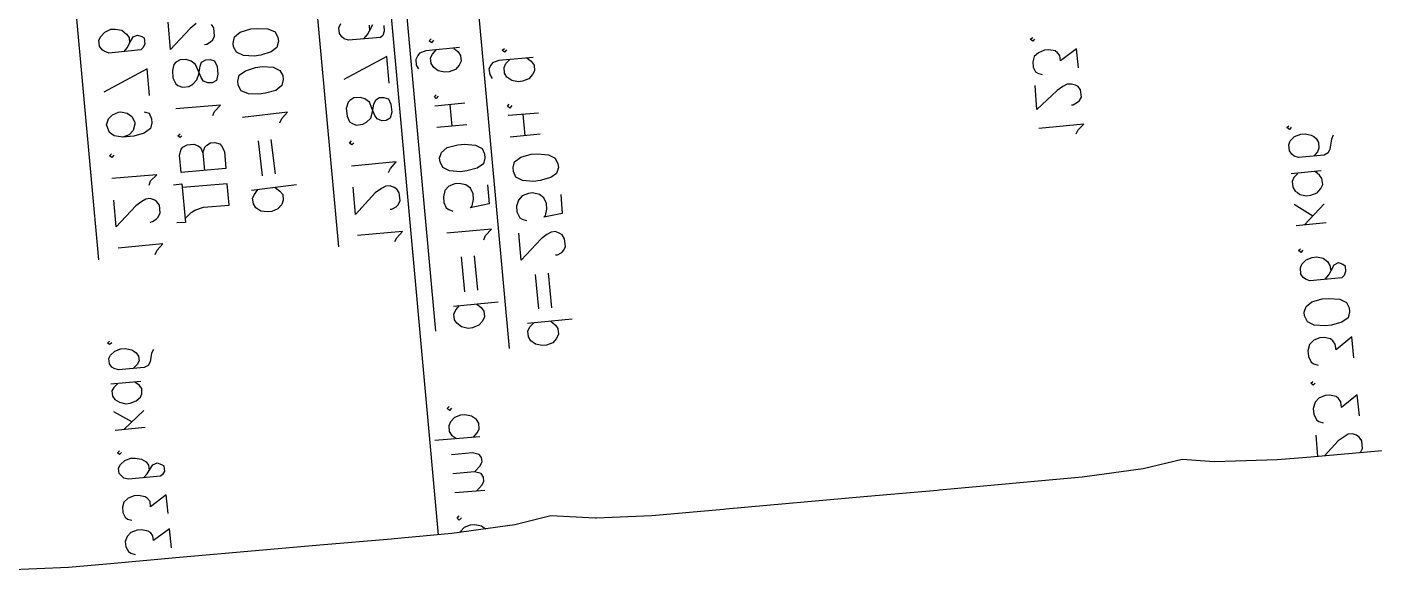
# Model space of a CAD drawing. Header units: metres. Extents: x 131 to 658, y 22 to 173.
# Drawn here: x 538.5 to 569.84, y 54.66 to 67.3 of the extents above; entities that cross this region are included whole.
import ezdxf

# ---------------------------------------------------------------- set-up
doc = ezdxf.new("R2010")
doc.units = ezdxf.units.M
for name, color, linetype in [('BUILDING', 7, 'Continuous'), ('ELECTR_CABLE', 7, 'Continuous'), ('GAS', 7, 'Continuous'), ('WATER_PIPELINE', 7, 'Continuous')]:
    doc.layers.add(name, color=color, linetype=linetype)

msp = doc.modelspace()

# ---------------------------------------------------------------- linework, layer by layer
at = {"layer": 'BUILDING'}
msp.add_lwpolyline([(570.026, 57.436), (568.362, 57.292), (568.273, 57.285), (567.585, 57.229), (566.124, 57.183), (565.371, 57.232), (564.466, 57.017), (563.045, 56.82), (559.727, 56.52), (559.682, 56.516), (558.051, 56.374), (554.756, 56.076), (554.702, 56.072), (553.037, 55.927), (551.742, 55.871), (551.72, 55.871), (550.692, 55.923), (549.848, 55.718), (548.384, 55.511), (547.041, 55.389), (546.979, 55.384), (545.316, 55.24), (542.052, 54.956), (540.451, 54.805), (540.355, 54.797), (539.467, 54.719), (538.001, 54.663)], dxfattribs=at)
at = {"layer": 'ELECTR_CABLE'}
for points in [[(561.94, 67.01), (561.896, 66.965), (561.896, 66.965), (561.84, 67.01), (561.84, 67.01), (561.896, 67.054)], [(562.961, 66.344), (562.917, 66.788), (562.917, 66.788), (562.539, 66.51), (562.539, 66.51), (562.528, 66.632), (562.528, 66.632), (562.473, 66.699), (562.473, 66.699), (562.417, 66.743), (562.417, 66.743), (562.273, 66.766), (562.273, 66.766), (562.173, 66.754), (562.173, 66.754), (562.029, 66.699), (562.029, 66.699), (561.929, 66.61), (561.929, 66.61), (561.896, 66.488), (561.896, 66.488), (561.907, 66.366), (561.907, 66.366), (561.962, 66.255), (561.962, 66.255), (562.018, 66.222), (562.018, 66.222), (562.118, 66.188)], [(562.795, 65.489), (562.839, 65.489), (562.839, 65.489), (562.939, 65.545), (562.939, 65.545), (562.983, 65.589), (562.983, 65.589), (563.028, 65.667), (563.028, 65.667), (563.005, 65.833), (563.005, 65.833), (562.95, 65.911), (562.95, 65.911), (562.894, 65.944), (562.894, 65.944), (562.795, 65.967), (562.795, 65.967), (562.695, 65.967), (562.695, 65.967), (562.595, 65.911), (562.595, 65.911), (562.462, 65.822), (562.462, 65.822), (561.996, 65.378), (561.996, 65.378), (561.951, 65.933)], [(562.905, 64.813), (562.95, 64.901), (562.95, 64.901), (563.083, 65.034), (563.083, 65.034), (562.04, 64.935)], [(567.91, 64.968), (567.866, 64.912), (567.866, 64.912), (567.81, 64.957), (567.81, 64.957), (567.855, 65.001)], [(568.887, 64.779), (568.842, 64.69), (568.842, 64.69), (568.809, 64.457), (568.809, 64.457), (568.765, 64.369), (568.765, 64.369), (568.676, 64.313), (568.676, 64.313), (568.077, 64.258), (568.077, 64.258), (567.977, 64.291), (567.977, 64.291), (567.921, 64.335), (567.921, 64.335), (567.866, 64.413), (567.866, 64.413), (567.855, 64.557), (567.855, 64.557), (567.888, 64.646), (567.888, 64.646), (567.988, 64.746), (567.988, 64.746), (568.132, 64.801), (568.132, 64.801), (568.232, 64.813), (568.232, 64.813), (568.376, 64.779), (568.376, 64.779), (568.432, 64.746), (568.432, 64.746), (568.487, 64.702), (568.487, 64.702), (568.543, 64.613), (568.543, 64.613), (568.554, 64.48), (568.554, 64.48), (568.52, 64.391), (568.52, 64.391), (568.432, 64.291)], [(568.609, 63.947), (567.91, 63.88)], [(568.066, 63.891), (567.966, 63.792), (567.966, 63.792), (567.932, 63.703), (567.932, 63.703), (567.943, 63.57), (567.943, 63.57), (567.999, 63.481), (567.999, 63.481), (568.054, 63.448), (568.054, 63.448), (568.11, 63.403), (568.11, 63.403), (568.265, 63.37), (568.265, 63.37), (568.365, 63.381), (568.365, 63.381), (568.509, 63.436), (568.509, 63.436), (568.598, 63.536), (568.598, 63.536), (568.643, 63.636), (568.643, 63.636), (568.62, 63.769), (568.62, 63.769), (568.565, 63.847), (568.565, 63.847), (568.465, 63.936)], [(568.409, 62.893), (567.977, 63.17)], [(568.676, 63.181), (568.221, 62.693)], [(568.72, 62.737), (568.021, 62.671)], [(568.176, 62.105), (568.132, 62.049), (568.132, 62.049), (568.077, 62.094), (568.077, 62.094), (568.121, 62.138)], [(568.698, 61.428), (568.787, 61.528), (568.787, 61.528), (568.831, 61.617), (568.831, 61.617), (568.909, 61.761), (568.909, 61.761), (569.009, 61.816), (569.009, 61.816), (569.109, 61.783), (569.109, 61.783), (569.164, 61.739), (569.164, 61.739), (569.175, 61.606), (569.175, 61.606), (569.142, 61.517), (569.142, 61.517), (569.086, 61.461), (569.086, 61.461), (568.343, 61.395), (568.343, 61.395), (568.243, 61.428), (568.243, 61.428), (568.188, 61.472), (568.188, 61.472), (568.132, 61.55), (568.132, 61.55), (568.121, 61.694), (568.121, 61.694), (568.154, 61.783), (568.154, 61.783), (568.254, 61.883), (568.254, 61.883), (568.398, 61.938), (568.398, 61.938), (568.498, 61.95), (568.498, 61.95), (568.654, 61.916), (568.654, 61.916), (568.753, 61.839), (568.753, 61.839), (568.809, 61.75), (568.809, 61.75), (568.831, 61.617)], [(569.264, 60.673), (569.231, 60.529), (569.231, 60.529), (569.086, 60.429), (569.086, 60.429), (568.842, 60.363), (568.842, 60.363), (568.698, 60.341), (568.698, 60.341), (568.443, 60.363), (568.443, 60.363), (568.287, 60.44), (568.287, 60.44), (568.221, 60.574), (568.221, 60.574), (568.21, 60.662), (568.21, 60.662), (568.254, 60.795), (568.254, 60.795), (568.387, 60.906), (568.387, 60.906), (568.631, 60.973), (568.631, 60.973), (568.787, 60.984), (568.787, 60.984), (569.042, 60.962), (569.042, 60.962), (569.197, 60.884), (569.197, 60.884), (569.253, 60.762), (569.253, 60.762), (569.264, 60.673)], [(540.479, 59.952), (540.423, 59.908), (540.423, 59.908), (540.379, 59.941), (540.379, 59.941), (540.423, 59.985)], [(569.364, 59.597), (569.319, 60.085), (569.319, 60.085), (568.953, 59.786), (568.953, 59.786), (568.931, 59.919), (568.931, 59.919), (568.876, 59.997), (568.876, 59.997), (568.82, 60.041), (568.82, 60.041), (568.676, 60.074), (568.676, 60.074), (568.576, 60.063), (568.576, 60.063), (568.432, 60.008), (568.432, 60.008), (568.332, 59.908), (568.332, 59.908), (568.299, 59.763), (568.299, 59.763), (568.31, 59.63), (568.31, 59.63), (568.376, 59.497), (568.376, 59.497), (568.432, 59.464), (568.432, 59.464), (568.532, 59.431)], [(541.444, 59.797), (541.4, 59.708), (541.4, 59.708), (541.367, 59.508), (541.367, 59.508), (541.322, 59.419), (541.322, 59.419), (541.234, 59.375), (541.234, 59.375), (540.634, 59.32), (540.634, 59.32), (540.534, 59.353), (540.534, 59.353), (540.479, 59.386), (540.479, 59.386), (540.423, 59.464), (540.423, 59.464), (540.412, 59.586), (540.412, 59.586), (540.446, 59.664), (540.446, 59.664), (540.546, 59.752), (540.546, 59.752), (540.69, 59.808), (540.69, 59.808), (540.79, 59.819), (540.79, 59.819), (540.945, 59.786), (540.945, 59.786), (540.989, 59.752), (540.989, 59.752), (541.045, 59.719), (541.045, 59.719), (541.1, 59.641), (541.1, 59.641), (541.111, 59.53), (541.111, 59.53), (541.067, 59.442), (541.067, 59.442), (540.978, 59.353)], [(541.156, 59.053), (540.457, 58.987)], [(540.612, 58.998), (540.523, 58.909), (540.523, 58.909), (540.479, 58.831), (540.479, 58.831), (540.49, 58.709), (540.49, 58.709), (540.546, 58.632), (540.546, 58.632), (540.601, 58.598), (540.601, 58.598), (540.656, 58.565), (540.656, 58.565), (540.801, 58.532), (540.801, 58.532), (540.901, 58.543), (540.901, 58.543), (541.045, 58.598), (541.045, 58.598), (541.145, 58.687), (541.145, 58.687), (541.178, 58.765), (541.178, 58.765), (541.178, 58.887), (541.178, 58.887), (541.111, 58.965), (541.111, 58.965), (541.012, 59.031)], [(568.465, 59.009), (568.421, 58.965), (568.421, 58.965), (568.365, 59.009), (568.365, 59.009), (568.409, 59.053)], [(569.497, 58.254), (569.441, 58.743), (569.441, 58.743), (569.075, 58.443), (569.075, 58.443), (569.064, 58.576), (569.064, 58.576), (569.009, 58.654), (569.009, 58.654), (568.953, 58.698), (568.953, 58.698), (568.798, 58.731), (568.798, 58.731), (568.698, 58.72), (568.698, 58.72), (568.554, 58.665), (568.554, 58.665), (568.465, 58.565), (568.465, 58.565), (568.421, 58.421), (568.421, 58.421), (568.432, 58.288), (568.432, 58.288), (568.498, 58.154), (568.498, 58.154), (568.554, 58.121), (568.554, 58.121), (568.654, 58.088)], [(540.945, 58.11), (540.523, 58.343)], [(541.222, 58.376), (540.756, 57.932)], [(541.256, 57.977), (540.557, 57.91)], [(568.53, 57.307), (568.487, 57.799)], [(569.513, 57.392), (569.519, 57.4), (569.564, 57.489), (569.552, 57.666), (569.486, 57.755), (569.43, 57.799), (569.331, 57.833), (569.231, 57.822), (569.142, 57.766), (568.998, 57.666), (568.682, 57.32)], [(540.701, 57.4), (540.656, 57.355), (540.656, 57.355), (540.612, 57.389), (540.612, 57.389), (540.656, 57.433)], [(541.211, 56.812), (541.3, 56.901), (541.3, 56.901), (541.345, 56.978), (541.345, 56.978), (541.433, 57.111), (541.433, 57.111), (541.533, 57.156), (541.533, 57.156), (541.633, 57.122), (541.633, 57.122), (541.688, 57.089), (541.688, 57.089), (541.7, 56.967), (541.7, 56.967), (541.655, 56.889), (541.655, 56.889), (541.611, 56.845), (541.611, 56.845), (540.867, 56.778), (540.867, 56.778), (540.756, 56.801), (540.756, 56.801), (540.712, 56.845), (540.712, 56.845), (540.645, 56.912), (540.645, 56.912), (540.634, 57.034), (540.634, 57.034), (540.679, 57.122), (540.679, 57.122), (540.779, 57.211), (540.779, 57.211), (540.923, 57.267), (540.923, 57.267), (541.023, 57.267), (541.023, 57.267), (541.167, 57.245), (541.167, 57.245), (541.278, 57.178), (541.278, 57.178), (541.333, 57.1), (541.333, 57.1), (541.345, 56.978)], [(541.788, 55.979), (541.744, 56.412), (541.744, 56.412), (541.378, 56.135), (541.378, 56.135), (541.367, 56.257), (541.367, 56.257), (541.3, 56.335), (541.3, 56.335), (541.256, 56.368), (541.256, 56.368), (541.1, 56.401), (541.1, 56.401), (541, 56.39), (541, 56.39), (540.856, 56.335), (540.856, 56.335), (540.756, 56.246), (540.756, 56.246), (540.723, 56.124), (540.723, 56.124), (540.734, 56.002), (540.734, 56.002), (540.79, 55.891), (540.79, 55.891), (540.845, 55.846), (540.845, 55.846), (540.945, 55.824)], [(541.866, 55.181), (541.822, 55.624), (541.822, 55.624), (541.444, 55.347), (541.444, 55.347), (541.433, 55.458), (541.433, 55.458), (541.378, 55.536), (541.378, 55.536), (541.322, 55.569), (541.322, 55.569), (541.167, 55.602), (541.167, 55.602), (541.067, 55.591), (541.067, 55.591), (540.923, 55.536), (540.923, 55.536), (540.834, 55.447), (540.834, 55.447), (540.79, 55.325), (540.79, 55.325), (540.801, 55.203), (540.801, 55.203), (540.867, 55.092), (540.867, 55.092), (540.923, 55.058), (540.923, 55.058), (541.023, 55.025)]]:
    msp.add_lwpolyline(points, dxfattribs=at)
at = {"layer": 'GAS'}
for points in [[(555.127, 78.806), (555.404, 79.738), (555.404, 79.738), (548.846, 69.418), (548.846, 69.418), (549.723, 59.819)], [(545.939, 77.951), (545.55, 78.85), (546.782, 69.684), (548.071, 55.483)], [(547.947, 70.017), (548.08, 70.982), (548.08, 70.982), (547.204, 68.974), (547.204, 68.974), (548.003, 60.218)], [(548.568, 66.821), (547.781, 66.743), (547.781, 66.743), (547.636, 66.688), (547.636, 66.688), (547.592, 66.632), (547.592, 66.632), (547.548, 66.544), (547.548, 66.544), (547.559, 66.41), (547.559, 66.41), (547.614, 66.322)], [(547.958, 66.987), (547.914, 66.932), (547.914, 66.932), (547.858, 66.976), (547.858, 66.976), (547.903, 67.021)], [(548.424, 66.799), (548.48, 66.766), (548.48, 66.766), (548.535, 66.721), (548.535, 66.721), (548.591, 66.632), (548.591, 66.632), (548.602, 66.499), (548.602, 66.499), (548.557, 66.41), (548.557, 66.41), (548.469, 66.311), (548.469, 66.311), (548.324, 66.255), (548.324, 66.255), (548.224, 66.244), (548.224, 66.244), (548.069, 66.277), (548.069, 66.277), (547.969, 66.355), (547.969, 66.355), (547.903, 66.444), (547.903, 66.444), (547.892, 66.577), (547.892, 66.577), (547.936, 66.666), (547.936, 66.666), (548.025, 66.766)], [(549.656, 66.766), (549.612, 66.71), (549.612, 66.71), (549.556, 66.754), (549.556, 66.754), (549.612, 66.799)], [(550.277, 66.588), (549.478, 66.521), (549.478, 66.521), (549.334, 66.466), (549.334, 66.466), (549.29, 66.41), (549.29, 66.41), (549.245, 66.322), (549.245, 66.322), (549.268, 66.188), (549.268, 66.188), (549.323, 66.1)], [(550.133, 66.577), (550.178, 66.544), (550.178, 66.544), (550.233, 66.499), (550.233, 66.499), (550.3, 66.41), (550.3, 66.41), (550.311, 66.277), (550.311, 66.277), (550.266, 66.188), (550.266, 66.188), (550.178, 66.089), (550.178, 66.089), (550.033, 66.033), (550.033, 66.033), (549.933, 66.022), (549.933, 66.022), (549.778, 66.055), (549.778, 66.055), (549.667, 66.133), (549.667, 66.133), (549.612, 66.222), (549.612, 66.222), (549.6, 66.355), (549.6, 66.355), (549.645, 66.444), (549.645, 66.444), (549.734, 66.544)], [(548.069, 65.689), (548.025, 65.634), (548.025, 65.634), (547.98, 65.678), (547.98, 65.678), (548.025, 65.722)], [(548.691, 65.523), (547.991, 65.456)], [(548.391, 64.99), (548.347, 65.489)], [(549.778, 65.467), (549.734, 65.412), (549.734, 65.412), (549.678, 65.456), (549.678, 65.456), (549.723, 65.501)], [(550.399, 65.29), (549.7, 65.234)], [(550.089, 64.768), (550.044, 65.267)], [(548.735, 65.023), (548.036, 64.957)], [(549.157, 64.247), (549.123, 64.113), (549.123, 64.113), (548.979, 64.014), (548.979, 64.014), (548.735, 63.947), (548.735, 63.947), (548.591, 63.925), (548.591, 63.925), (548.335, 63.947), (548.335, 63.947), (548.18, 64.025), (548.18, 64.025), (548.114, 64.158), (548.114, 64.158), (548.102, 64.247), (548.102, 64.247), (548.147, 64.38), (548.147, 64.38), (548.28, 64.491), (548.28, 64.491), (548.524, 64.557), (548.524, 64.557), (548.679, 64.568), (548.679, 64.568), (548.935, 64.546), (548.935, 64.546), (549.09, 64.469), (549.09, 64.469), (549.146, 64.346), (549.146, 64.346), (549.157, 64.247)], [(550.444, 64.801), (549.745, 64.735)], [(550.866, 64.025), (550.821, 63.891), (550.821, 63.891), (550.688, 63.792), (550.688, 63.792), (550.444, 63.725), (550.444, 63.725), (550.288, 63.703), (550.288, 63.703), (550.033, 63.725), (550.033, 63.725), (549.878, 63.803), (549.878, 63.803), (549.822, 63.936), (549.822, 63.936), (549.811, 64.025), (549.811, 64.025), (549.845, 64.158), (549.845, 64.158), (549.989, 64.269), (549.989, 64.269), (550.233, 64.335), (550.233, 64.335), (550.377, 64.346), (550.377, 64.346), (550.632, 64.324), (550.632, 64.324), (550.788, 64.247), (550.788, 64.247), (550.854, 64.113), (550.854, 64.113), (550.866, 64.025)], [(549.212, 63.625), (549.256, 63.181), (549.256, 63.181), (548.813, 63.092), (548.813, 63.092), (548.857, 63.137), (548.857, 63.137), (548.89, 63.281), (548.89, 63.281), (548.879, 63.414), (548.879, 63.414), (548.824, 63.547), (548.824, 63.547), (548.713, 63.625), (548.713, 63.625), (548.557, 63.658), (548.557, 63.658), (548.458, 63.647), (548.458, 63.647), (548.313, 63.592), (548.313, 63.592), (548.224, 63.492), (548.224, 63.492), (548.191, 63.348), (548.191, 63.348), (548.202, 63.215), (548.202, 63.215), (548.258, 63.092), (548.258, 63.092), (548.313, 63.048), (548.313, 63.048), (548.413, 63.015)], [(550.921, 63.403), (550.954, 62.959), (550.954, 62.959), (550.522, 62.871), (550.522, 62.871), (550.566, 62.915), (550.566, 62.915), (550.599, 63.059), (550.599, 63.059), (550.588, 63.192), (550.588, 63.192), (550.522, 63.326), (550.522, 63.326), (550.422, 63.403), (550.422, 63.403), (550.266, 63.436), (550.266, 63.436), (550.166, 63.425), (550.166, 63.425), (550.022, 63.37), (550.022, 63.37), (549.933, 63.27), (549.933, 63.27), (549.889, 63.126), (549.889, 63.126), (549.9, 62.993), (549.9, 62.993), (549.967, 62.859), (549.967, 62.859), (550.022, 62.826), (550.022, 62.826), (550.122, 62.793)], [(549.134, 62.349), (549.168, 62.449), (549.168, 62.449), (549.312, 62.593), (549.312, 62.593), (548.269, 62.504)], [(550.799, 61.994), (550.843, 61.994), (550.843, 61.994), (550.943, 62.049), (550.943, 62.049), (550.988, 62.105), (550.988, 62.105), (551.032, 62.194), (551.032, 62.194), (551.01, 62.371), (551.01, 62.371), (550.954, 62.46), (550.954, 62.46), (550.899, 62.493), (550.899, 62.493), (550.799, 62.538), (550.799, 62.538), (550.699, 62.527), (550.699, 62.527), (550.599, 62.471), (550.599, 62.471), (550.466, 62.371), (550.466, 62.371), (550, 61.872), (550, 61.872), (549.944, 62.504)], [(548.691, 61.139), (548.613, 61.95)], [(548.99, 61.173), (548.912, 61.972)], [(550.411, 60.74), (550.333, 61.539)], [(550.71, 60.762), (550.632, 61.572)], [(549.467, 60.895), (548.424, 60.795)], [(548.968, 60.851), (549.068, 60.773), (549.068, 60.773), (549.134, 60.684), (549.134, 60.684), (549.146, 60.551), (549.146, 60.551), (549.101, 60.451), (549.101, 60.451), (549.012, 60.363), (549.012, 60.363), (548.868, 60.296), (548.868, 60.296), (548.768, 60.285), (548.768, 60.285), (548.613, 60.318), (548.613, 60.318), (548.502, 60.407), (548.502, 60.407), (548.446, 60.485), (548.446, 60.485), (548.435, 60.618), (548.435, 60.618), (548.48, 60.718), (548.48, 60.718), (548.568, 60.818)], [(551.187, 60.496), (550.144, 60.396)], [(550.688, 60.451), (550.799, 60.363), (550.799, 60.363), (550.854, 60.285), (550.854, 60.285), (550.866, 60.152), (550.866, 60.152), (550.821, 60.052), (550.821, 60.052), (550.732, 59.952), (550.732, 59.952), (550.588, 59.897), (550.588, 59.897), (550.488, 59.886), (550.488, 59.886), (550.333, 59.919), (550.333, 59.919), (550.222, 59.997), (550.222, 59.997), (550.166, 60.085), (550.166, 60.085), (550.155, 60.218), (550.155, 60.218), (550.2, 60.318), (550.2, 60.318), (550.288, 60.407)], [(548.38, 58.432), (548.335, 58.376), (548.335, 58.376), (548.28, 58.421), (548.28, 58.421), (548.324, 58.465)], [(548.89, 57.755), (548.979, 57.855), (548.979, 57.855), (549.023, 57.944), (549.023, 57.944), (549.012, 58.077), (549.012, 58.077), (548.957, 58.166), (548.957, 58.166), (548.846, 58.243), (548.846, 58.243), (548.691, 58.276), (548.691, 58.276), (548.591, 58.265), (548.591, 58.265), (548.446, 58.21), (548.446, 58.21), (548.358, 58.11), (548.358, 58.11), (548.313, 58.021), (548.313, 58.021), (548.324, 57.888), (548.324, 57.888), (548.38, 57.799), (548.38, 57.799), (548.491, 57.722)], [(549.035, 57.766), (547.991, 57.677)], [(548.912, 56.945), (549.046, 57.089), (549.046, 57.089), (549.09, 57.189), (549.09, 57.189), (549.079, 57.278), (549.079, 57.278), (549.023, 57.355), (549.023, 57.355), (548.868, 57.389), (548.868, 57.389), (548.38, 57.344)], [(548.957, 56.501), (549.09, 56.645), (549.09, 56.645), (549.134, 56.734), (549.134, 56.734), (549.123, 56.823), (549.123, 56.823), (549.068, 56.912), (549.068, 56.912), (548.912, 56.945), (548.912, 56.945), (548.413, 56.901)], [(549.157, 56.512), (548.458, 56.457)], [(548.613, 55.88), (548.557, 55.824), (548.557, 55.824), (548.513, 55.869), (548.513, 55.869), (548.557, 55.924)], [(548.581, 55.539), (548.591, 55.558), (548.679, 55.658), (548.824, 55.713), (548.924, 55.724), (549.079, 55.691), (549.168, 55.622)]]:
    msp.add_lwpolyline(points, dxfattribs=at)
at = {"layer": 'WATER_PIPELINE'}
for points in [[(541.822, 80.048), (541.744, 81.025), (541.744, 81.025), (539.458, 69.706), (539.458, 69.706), (540.168, 61.883)], [(544.551, 70.505), (543.575, 70.583), (543.575, 70.583), (545.029, 70.039), (545.029, 70.039), (545.75, 62.183)], [(542.443, 67.376), (542.299, 67.265), (542.299, 67.265), (541.844, 66.777), (541.844, 66.777), (541.788, 67.409)], [(546.804, 67.331), (546.815, 67.198), (546.815, 67.198), (546.782, 67.098), (546.782, 67.098), (546.726, 67.054), (546.726, 67.054), (545.983, 66.987), (545.983, 66.987), (545.883, 67.021), (545.883, 67.021), (545.828, 67.065), (545.828, 67.065), (545.772, 67.143), (545.772, 67.143), (545.761, 67.276), (545.761, 67.276), (545.805, 67.376)], [(540.756, 66.721), (540.845, 66.821), (540.845, 66.821), (540.889, 66.921), (540.889, 66.921), (540.978, 67.065), (540.978, 67.065), (541.078, 67.11), (541.078, 67.11), (541.178, 67.076), (541.178, 67.076), (541.234, 67.043), (541.234, 67.043), (541.245, 66.899), (541.245, 66.899), (541.2, 66.81), (541.2, 66.81), (541.156, 66.766), (541.156, 66.766), (540.412, 66.688), (540.412, 66.688), (540.301, 66.732), (540.301, 66.732), (540.257, 66.766), (540.257, 66.766), (540.19, 66.854), (540.19, 66.854), (540.179, 66.987), (540.179, 66.987), (540.224, 67.076), (540.224, 67.076), (540.312, 67.176), (540.312, 67.176), (540.457, 67.243), (540.457, 67.243), (540.557, 67.243), (540.557, 67.243), (540.712, 67.221), (540.712, 67.221), (540.823, 67.132), (540.823, 67.132), (540.878, 67.054), (540.878, 67.054), (540.889, 66.921)], [(542.632, 66.888), (542.687, 66.899), (542.687, 66.899), (542.776, 66.954), (542.776, 66.954), (542.831, 66.999), (542.831, 66.999), (542.865, 67.087), (542.865, 67.087), (542.854, 67.276), (542.854, 67.276), (542.798, 67.354)], [(544.352, 66.965), (544.318, 66.821), (544.318, 66.821), (544.185, 66.721), (544.185, 66.721), (543.941, 66.643), (543.941, 66.643), (543.786, 66.621), (543.786, 66.621), (543.542, 66.632), (543.542, 66.632), (543.375, 66.71), (543.375, 66.71), (543.309, 66.832), (543.309, 66.832), (543.297, 66.921), (543.297, 66.921), (543.331, 67.065), (543.331, 67.065), (543.464, 67.176), (543.464, 67.176), (543.708, 67.254), (543.708, 67.254), (543.863, 67.265), (543.863, 67.265), (544.108, 67.254), (544.108, 67.254), (544.274, 67.187), (544.274, 67.187), (544.341, 67.054), (544.341, 67.054), (544.352, 66.965)], [(546.338, 67.021), (546.427, 67.121), (546.427, 67.121), (546.471, 67.209), (546.471, 67.209), (546.549, 67.354)], [(546.46, 67.343), (546.471, 67.209)], [(542.942, 66.2), (542.909, 66.055), (542.909, 66.055), (542.809, 66), (542.809, 66), (542.709, 66), (542.709, 66), (542.61, 66.033), (542.61, 66.033), (542.554, 66.122), (542.554, 66.122), (542.487, 66.288), (542.487, 66.288), (542.421, 66.422), (542.421, 66.422), (542.321, 66.499), (542.321, 66.499), (542.21, 66.544), (542.21, 66.544), (542.066, 66.532), (542.066, 66.532), (541.966, 66.477), (541.966, 66.477), (541.922, 66.422), (541.922, 66.422), (541.888, 66.288), (541.888, 66.288), (541.899, 66.111), (541.899, 66.111), (541.966, 65.978), (541.966, 65.978), (542.01, 65.933), (542.01, 65.933), (542.121, 65.9), (542.121, 65.9), (542.266, 65.911), (542.266, 65.911), (542.365, 65.967), (542.365, 65.967), (542.454, 66.066), (542.454, 66.066), (542.499, 66.2), (542.499, 66.2), (542.532, 66.388), (542.532, 66.388), (542.565, 66.477), (542.565, 66.477), (542.665, 66.532), (542.665, 66.532), (542.765, 66.544), (542.765, 66.544), (542.865, 66.51), (542.865, 66.51), (542.931, 66.377), (542.931, 66.377), (542.942, 66.2)], [(546.926, 65.989), (546.871, 66.61), (546.871, 66.61), (545.872, 66.078)], [(541.356, 65.7), (541.3, 66.322), (541.3, 66.322), (540.29, 65.778)], [(544.463, 66.078), (544.429, 65.933), (544.429, 65.933), (544.296, 65.822), (544.296, 65.822), (544.052, 65.756), (544.052, 65.756), (543.897, 65.734), (543.897, 65.734), (543.653, 65.745), (543.653, 65.745), (543.486, 65.811), (543.486, 65.811), (543.42, 65.944), (543.42, 65.944), (543.408, 66.033), (543.408, 66.033), (543.442, 66.177), (543.442, 66.177), (543.586, 66.277), (543.586, 66.277), (543.819, 66.355), (543.819, 66.355), (543.974, 66.377), (543.974, 66.377), (544.23, 66.366), (544.23, 66.366), (544.385, 66.288), (544.385, 66.288), (544.452, 66.166), (544.452, 66.166), (544.463, 66.078)], [(546.993, 65.312), (546.948, 65.179), (546.948, 65.179), (546.86, 65.123), (546.86, 65.123), (546.76, 65.112), (546.76, 65.112), (546.649, 65.157), (546.649, 65.157), (546.593, 65.234), (546.593, 65.234), (546.527, 65.412), (546.527, 65.412), (546.471, 65.545), (546.471, 65.545), (546.36, 65.623), (546.36, 65.623), (546.26, 65.656), (546.26, 65.656), (546.105, 65.645), (546.105, 65.645), (546.016, 65.589), (546.016, 65.589), (545.972, 65.545), (545.972, 65.545), (545.927, 65.401), (545.927, 65.401), (545.95, 65.223), (545.95, 65.223), (546.005, 65.09), (546.005, 65.09), (546.061, 65.057), (546.061, 65.057), (546.16, 65.012), (546.16, 65.012), (546.316, 65.034), (546.316, 65.034), (546.405, 65.079), (546.405, 65.079), (546.504, 65.179), (546.504, 65.179), (546.538, 65.323), (546.538, 65.323), (546.571, 65.501), (546.571, 65.501), (546.615, 65.6), (546.615, 65.6), (546.704, 65.656), (546.704, 65.656), (546.804, 65.656), (546.804, 65.656), (546.915, 65.623), (546.915, 65.623), (546.971, 65.501), (546.971, 65.501), (546.993, 65.312)], [(541.234, 65.323), (541.345, 65.29), (541.345, 65.29), (541.4, 65.157), (541.4, 65.157), (541.411, 65.068), (541.411, 65.068), (541.378, 64.935), (541.378, 64.935), (541.234, 64.824), (541.234, 64.824), (540.989, 64.757), (540.989, 64.757), (540.734, 64.735), (540.734, 64.735), (540.534, 64.768), (540.534, 64.768), (540.423, 64.846), (540.423, 64.846), (540.368, 64.979), (540.368, 64.979), (540.357, 65.023), (540.357, 65.023), (540.401, 65.157), (540.401, 65.157), (540.49, 65.256), (540.49, 65.256), (540.634, 65.312), (540.634, 65.312), (540.69, 65.323), (540.69, 65.323), (540.834, 65.29), (540.834, 65.29), (540.945, 65.212), (540.945, 65.212), (541.012, 65.079), (541.012, 65.079), (541.012, 65.034), (541.012, 65.034), (540.978, 64.89), (540.978, 64.89), (540.878, 64.79), (540.878, 64.79), (540.734, 64.735)], [(542.831, 65.234), (542.865, 65.334), (542.865, 65.334), (543.009, 65.478), (543.009, 65.478), (541.966, 65.39)], [(544.385, 65.068), (544.429, 65.168), (544.429, 65.168), (544.563, 65.312), (544.563, 65.312), (543.519, 65.19)], [(542.11, 64.768), (542.066, 64.724), (542.066, 64.724), (542.01, 64.768), (542.01, 64.768), (542.066, 64.813)], [(542.598, 64.369), (542.643, 64.502), (542.643, 64.502), (542.687, 64.546), (542.687, 64.546), (542.776, 64.602), (542.776, 64.602), (542.876, 64.613), (542.876, 64.613), (542.987, 64.579), (542.987, 64.579), (543.031, 64.535), (543.031, 64.535), (543.098, 64.402), (543.098, 64.402), (543.131, 64.002), (543.131, 64.002), (542.088, 63.914), (542.088, 63.914), (542.055, 64.313), (542.055, 64.313), (542.088, 64.457), (542.088, 64.457), (542.132, 64.502), (542.132, 64.502), (542.232, 64.557), (542.232, 64.557), (542.388, 64.568), (542.388, 64.568), (542.487, 64.535), (542.487, 64.535), (542.543, 64.491), (542.543, 64.491), (542.598, 64.369), (542.598, 64.369), (542.632, 63.958)], [(543.985, 63.836), (543.886, 64.646)], [(544.285, 63.88), (544.185, 64.679)], [(546.105, 64.602), (546.061, 64.557), (546.061, 64.557), (546.005, 64.591), (546.005, 64.591), (546.05, 64.646)], [(540.523, 64.313), (540.479, 64.258), (540.479, 64.258), (540.423, 64.302), (540.423, 64.302), (540.468, 64.346)], [(546.915, 63.914), (546.959, 64.002), (546.959, 64.002), (547.093, 64.158), (547.093, 64.158), (546.05, 64.058)], [(541.345, 63.614), (541.378, 63.714), (541.378, 63.714), (541.522, 63.858), (541.522, 63.858), (540.479, 63.769)], [(541.91, 63.625), (542.11, 63.647), (542.11, 63.647), (542.188, 62.749), (542.188, 62.749), (541.988, 62.737)], [(542.177, 62.837), (542.321, 62.982), (542.321, 62.982), (542.41, 63.037), (542.41, 63.037), (542.61, 63.104), (542.61, 63.104), (543.209, 63.148), (543.209, 63.148), (543.164, 63.647), (543.164, 63.647), (542.121, 63.559)], [(544.773, 63.625), (543.73, 63.492)], [(541.367, 62.76), (541.422, 62.771), (541.422, 62.771), (541.511, 62.826), (541.511, 62.826), (541.555, 62.871), (541.555, 62.871), (541.6, 62.97), (541.6, 62.97), (541.589, 63.148), (541.589, 63.148), (541.522, 63.226), (541.522, 63.226), (541.478, 63.27), (541.478, 63.27), (541.367, 63.303), (541.367, 63.303), (541.267, 63.292), (541.267, 63.292), (541.178, 63.237), (541.178, 63.237), (541.034, 63.137), (541.034, 63.137), (540.579, 62.649), (540.579, 62.649), (540.523, 63.27)], [(544.274, 63.559), (544.385, 63.481), (544.385, 63.481), (544.452, 63.403), (544.452, 63.403), (544.463, 63.27), (544.463, 63.27), (544.429, 63.17), (544.429, 63.17), (544.341, 63.07), (544.341, 63.07), (544.196, 63.004), (544.196, 63.004), (544.096, 62.993), (544.096, 62.993), (543.941, 63.015), (543.941, 63.015), (543.83, 63.092), (543.83, 63.092), (543.775, 63.181), (543.775, 63.181), (543.752, 63.314), (543.752, 63.314), (543.797, 63.403), (543.797, 63.403), (543.875, 63.514)], [(546.948, 63.059), (546.993, 63.059), (546.993, 63.059), (547.093, 63.115), (547.093, 63.115), (547.137, 63.159), (547.137, 63.159), (547.181, 63.259), (547.181, 63.259), (547.159, 63.436), (547.159, 63.436), (547.104, 63.525), (547.104, 63.525), (547.048, 63.559), (547.048, 63.559), (546.948, 63.603), (546.948, 63.603), (546.848, 63.592), (546.848, 63.592), (546.749, 63.536), (546.749, 63.536), (546.604, 63.436), (546.604, 63.436), (546.149, 62.937), (546.149, 62.937), (546.094, 63.57)], [(547.059, 62.305), (547.104, 62.393), (547.104, 62.393), (547.237, 62.538), (547.237, 62.538), (546.194, 62.449)], [(541.489, 62.005), (541.533, 62.105), (541.533, 62.105), (541.666, 62.249), (541.666, 62.249), (540.623, 62.149)]]:
    msp.add_lwpolyline(points, dxfattribs=at)

doc.saveas('drawing.dxf')
